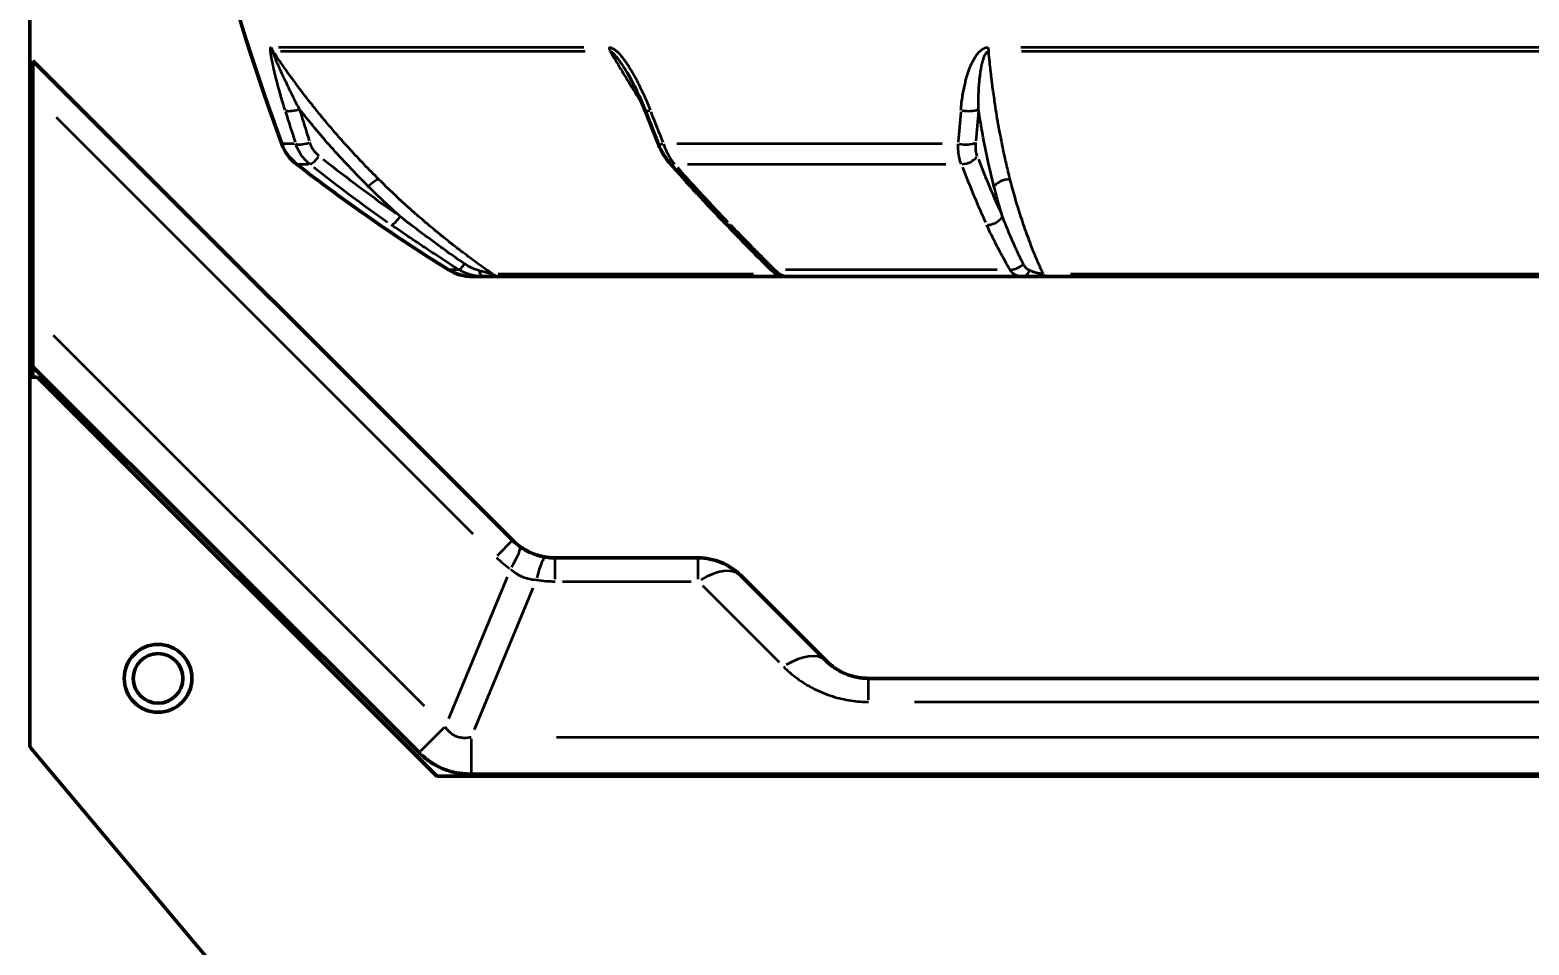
# Model space of a CAD drawing. Header units: millimetres. Extents: x 40 to 2195, y 40 to 1687.
# Drawn here: x 1031.6 to 1131.1, y 803.5 to 864.3 of the extents above; entities that cross this region are included whole.
import ezdxf

# ---------------------------------------------------------------- set-up
doc = ezdxf.new("R2010")
doc.units = ezdxf.units.MM
doc.header["$LTSCALE"] = 8
for name, color, linetype, lineweight in [('Dimension (ISO)', 7, 'Continuous', 25), ('Visible (ISO)', 7, 'Continuous', 50), ('Visible Narrow (ISO)', 7, 'Continuous', 35)]:
    doc.layers.add(name, color=color, linetype=linetype, lineweight=lineweight)
doc.styles.add('Note Text (ANSI)', font='tahoma.ttf')
doc.dimstyles.new('Default (ISO)', dxfattribs={"dimscale": 8, "dimtxt": 1, "dimasz": 2.5, "dimexe": 3.175, "dimexo": 0, "dimgap": 0.762, "dimtad": 1, "dimrnd": 1e-08, "dimzin": 0, "dimdsep": 46, "dimtxsty": 'Note Text (ANSI)', "dimcen": 0.09, "dimdle": 10, "dimclrd": 1, "dimclre": 1, "dimclrt": 1, "dimazin": 0, "dimtfac": 3.5052, "dimtmove": 0, "dimatfit": 3, "dimfxl": 1, "dimtolj": 1, "dimtzin": 0, "dimlwd": -1, "dimlwe": -1, "dimarcsym": 0})

# ---------------------------------------------------------------- blocks, each defined once
blk = doc.blocks.new('*D6')
at = {"layer": 'Defpoints', "color": 0, "transparency": 16777216}
for p in [(1046.169, 1047.24), (935.172, 679.756), (1030.354, 679.756)]:
    blk.add_point(p, dxfattribs=at)
at = {"layer": 'Dimension (ISO)', "color": 1, "transparency": 16777216}
for p, q in [((1046.169, 1047.24), (909.772, 1047.24)), ((935.172, 1027.24), (935.172, 699.756)), ((1030.354, 679.756), (909.772, 679.756))]:
    blk.add_line(p, q, dxfattribs=at)
for points in [[(931.838, 1027.24), (938.505, 1027.24), (935.172, 1047.24)], [(931.838, 699.756), (938.505, 699.756), (935.172, 679.756)]]:
    blk.add_solid(points, dxfattribs=at)
at = {"layer": 'Dimension (ISO)', "color": 1, "transparency": 16777216, "insert": (918.609, 807.904), "char_height": 8, "attachment_point": 1, "rotation": 90, "style": 'Note Text (ANSI)'}
blk.add_mtext('\\A1;367.48 mm [14.468 in]', dxfattribs=at)
blk = doc.blocks.new('*D7')
at = {"layer": 'Defpoints', "color": 0, "transparency": 16777216}
for p in [(1039.078, 1008.94), (973.285, 679.756), (1030.354, 679.756)]:
    blk.add_point(p, dxfattribs=at)
at = {"layer": 'Dimension (ISO)', "color": 1, "transparency": 16777216}
for p, q in [((1039.078, 1008.94), (947.885, 1008.94)), ((973.285, 988.94), (973.285, 699.756)), ((1030.354, 679.756), (947.885, 679.756))]:
    blk.add_line(p, q, dxfattribs=at)
for points in [[(969.952, 988.94), (976.619, 988.94), (973.285, 1008.94)], [(969.952, 699.756), (976.619, 699.756), (973.285, 679.756)]]:
    blk.add_solid(points, dxfattribs=at)
at = {"layer": 'Dimension (ISO)', "color": 1, "transparency": 16777216, "insert": (956.723, 788.754), "char_height": 8, "attachment_point": 1, "rotation": 90, "style": 'Note Text (ANSI)'}
blk.add_mtext('\\A1;329.18 mm [12.960 in]', dxfattribs=at)

msp = doc.modelspace()

# ---------------------------------------------------------------- linework, layer by layer
at = {"layer": 'Visible (ISO)'}
for p, q in [((1031.6, 961.526), (1031.6, 816.708)), ((1031.8, 862.256), (1031.8, 860.049)), ((1031.8, 862.256), (1063.628, 830.428)), ((1031.8, 845.397), (1031.8, 860.049)), ((1060.951, 847.94), (1061.674, 847.94)), ((1062.844, 847.94), (1062.831, 847.94)), ((1062.844, 847.94), (1081.412, 847.94)), ((1081.817, 847.94), (1081.645, 847.94)), ((1081.826, 847.94), (1097.448, 847.94)), ((1081.827, 847.94), (1081.826, 847.94)), ((1097.448, 847.941), (1097.446, 847.941)), ((1098.071, 847.94), (1098.008, 847.94)), ((1098.763, 847.94), (1098.296, 847.94)), ((1099.031, 847.94), (1098.981, 847.94)), ((1099.031, 847.94), (1136.169, 847.94)), ((1031.8, 845.397), (1031.8, 841.948)), ((1031.8, 841.256), (1031.8, 841.948)), ((1057.423, 816.325), (1031.8, 841.948)), ((1032.1, 841.256), (1031.6, 841.256)), ((1031.6, 841.256), (1031.6, 816.708)), ((1032.1, 841.256), (1058.6, 814.756)), ((1066.457, 829.256), (1075.943, 829.256)), ((1078.772, 828.085), (1084.428, 822.428)), ((1087.257, 821.256), (1147.943, 821.256)), ((1031.6, 816.708), (1049.6, 795.256)), ((1058.6, 814.756), (1176.6, 814.756)), ((1174.328, 814.896), (1060.872, 814.896))]:
    msp.add_line(p, q, dxfattribs=at)
for radius in [2.25, 1.65]:
    msp.add_circle((1040.1, 821.256), radius, dxfattribs=at)
for centre, radius, start, end in [((1234.225, 923.94), 197.688, 191.42961, 199.86771), ((1051.125, 857.776), 3, 199.86771, 232.24577), ((1122.761, 950.281), 120, 232.24577, 238.11018), ((1060.951, 850.94), 3, 238.11018, 270), ((1075.943, 825.256), 4, 45, 90)]:
    msp.add_arc(centre, radius, start, end, dxfattribs=at)
for centre, major_axis, ratio, start_param, end_param in [((1074.763, 856.194), (-0.75, -0.661), 0.579157, 6.28302, 6.283185), ((1081.826, 848.94), (0, -1), 0.986474, 6.283021, 6.283168), ((1097.448, 848.941), (0, -1), 0.635107, 0.000013, 0.000826), ((1065.859, 832.57), (2.651, -2.31), 0.878714, 4.634215, 4.813065)]:
    msp.add_ellipse(centre, major_axis=major_axis, ratio=ratio, start_param=start_param, end_param=end_param, dxfattribs=at)
for points in [[(1072.43, 858.947), (1072.093, 859.812), (1071.701, 860.676), (1071.221, 861.477)], [(1073.304, 856.727), (1073.01, 857.465), (1072.719, 858.205), (1072.43, 858.947)], [(1077.745, 851.491), (1076.491, 852.786), (1075.247, 854.134), (1074.013, 855.533)], [(1080.658, 848.531), (1079.695, 849.485), (1078.73, 850.472), (1077.745, 851.491)], [(1062.831, 847.94), (1062.813, 847.94), (1062.787, 847.94), (1062.754, 847.94)], [(1081.645, 847.94), (1081.583, 847.94), (1081.503, 847.941), (1081.412, 847.941)], [(1081.657, 847.94), (1081.636, 847.94), (1081.612, 847.94), (1081.587, 847.941)], [(1081.855, 847.94), (1081.846, 847.94), (1081.834, 847.941), (1081.817, 847.941)], [(1081.825, 847.94), (1081.825, 847.94), (1081.826, 847.94), (1081.826, 847.94)], [(1097.448, 847.941), (1097.447, 847.941), (1097.447, 847.941), (1097.446, 847.941)], [(1097.475, 847.941), (1097.466, 847.941), (1097.457, 847.941), (1097.448, 847.941)], [(1098.008, 847.94), (1097.817, 847.94), (1097.638, 847.94), (1097.475, 847.94)], [(1098.296, 847.94), (1098.22, 847.94), (1098.144, 847.94), (1098.071, 847.94)], [(1098.981, 847.94), (1098.91, 847.94), (1098.837, 847.94), (1098.763, 847.94)], [(1065.831, 829.306), (1065.936, 829.289), (1066.147, 829.264), (1066.354, 829.256), (1066.457, 829.256)]]:
    msp.add_open_spline(points, degree=3, dxfattribs=at)
for points, knots in [([(1074.013, 855.533), (1073.805, 855.769), (1073.621, 856.052), (1073.409, 856.477), (1073.354, 856.6), (1073.304, 856.726)], [0, 0, 0, 0, 0.1048079, 0.1048079, 0.145627, 0.145627, 0.145627, 0.145627]), ([(1062.754, 847.94), (1062.734, 847.94), (1062.686, 847.94), (1062.595, 847.94), (1062.485, 847.94), (1062.361, 847.94), (1062.221, 847.94), (1062.063, 847.94), (1061.882, 847.94), (1061.746, 847.94), (1061.674, 847.941)], [0.2067725, 0.2067725, 0.2067725, 0.2067725, 0.3, 0.4, 0.5, 0.6, 0.7, 0.8, 0.9, 1, 1, 1, 1]), ([(1062.844, 847.94), (1062.843, 847.94), (1062.843, 847.94), (1062.843, 847.94), (1062.843, 847.94), (1062.813, 847.94), (1062.751, 847.94), (1062.621, 847.94), (1062.569, 847.94), (1062.494, 847.94), (1062.475, 847.94), (1062.449, 847.94), (1062.442, 847.94), (1062.301, 847.94), (1062.145, 847.94), (1061.886, 847.94), (1061.786, 847.94), (1061.683, 847.94), (1061.681, 847.94), (1061.677, 847.94), (1061.676, 847.94), (1061.675, 847.94), (1061.675, 847.94), (1061.674, 847.94), (1061.674, 847.94), (1061.674, 847.94), (1061.674, 847.94), (1061.674, 847.94)], [0.0000847, 0.0000847, 0.0000847, 0.0000847, 0.0001703, 0.0001703, 0.0007509, 0.0007509, 0.0469035, 0.0469035, 0.0715192, 0.0715192, 0.079698, 0.079698, 0.0824235, 0.0824235, 0.1374962, 0.1374962, 0.170063, 0.170063, 0.1707581, 0.1707581, 0.1710988, 0.1710988, 0.171184, 0.171184, 0.1712265, 0.1712265, 0.1712372, 0.1712372, 0.1712372, 0.1712372]), ([(1081.815, 847.941), (1081.722, 847.942), (1081.631, 847.955), (1081.464, 847.997), (1081.387, 848.026), (1081.197, 848.112), (1081.085, 848.179), (1080.87, 848.336), (1080.764, 848.427), (1080.662, 848.528)], [0.0010477, 0.0010477, 0.0010477, 0.0010477, 0.0315027, 0.0315027, 0.0637704, 0.0637704, 0.1152029, 0.1152029, 0.1659165, 0.1659165, 0.1659165, 0.1659165]), ([(1064.107, 830.019), (1064.175, 829.97), (1064.244, 829.923), (1064.385, 829.834), (1064.457, 829.791), (1064.568, 829.73), (1064.607, 829.71), (1064.707, 829.659), (1064.77, 829.629), (1064.896, 829.573), (1064.96, 829.546), (1065.088, 829.497), (1065.153, 829.474), (1065.297, 829.427), (1065.377, 829.404), (1065.54, 829.362), (1065.622, 829.344), (1065.746, 829.32), (1065.788, 829.313), (1065.829, 829.306)], [0.0006184, 0.0006184, 0.0006184, 0.0006184, 0.1318293, 0.1318293, 0.2641247, 0.2641247, 0.3333333, 0.3333333, 0.4449668, 0.4449668, 0.5567618, 0.5567618, 0.6666667, 0.6666667, 0.8002153, 0.8002153, 0.9333504, 0.9333504, 0.9990589, 0.9990589, 0.9990589, 0.9990589]), ([(1084.428, 822.428), (1084.47, 822.386), (1084.513, 822.345), (1084.602, 822.264), (1084.647, 822.224), (1084.74, 822.147), (1084.788, 822.109), (1084.851, 822.06), (1084.866, 822.05), (1084.927, 822.005), (1084.976, 821.97), (1085.075, 821.903), (1085.126, 821.87), (1085.23, 821.807), (1085.283, 821.777), (1085.371, 821.729), (1085.405, 821.711), (1085.496, 821.664), (1085.554, 821.636), (1085.671, 821.583), (1085.731, 821.558), (1085.85, 821.511), (1085.91, 821.489), (1085.998, 821.459), (1086.027, 821.45), (1086.127, 821.419), (1086.199, 821.398), (1086.342, 821.362), (1086.414, 821.346), (1086.546, 821.32), (1086.605, 821.309), (1086.753, 821.287), (1086.84, 821.277), (1087.014, 821.263), (1087.101, 821.259), (1087.21, 821.257), (1087.233, 821.256), (1087.257, 821.256)], [0, 0, 0, 0, 0.0619831, 0.0619831, 0.1231773, 0.1231773, 0.1829868, 0.1829868, 0.2, 0.2, 0.2557969, 0.2557969, 0.3110199, 0.3110199, 0.3657476, 0.3657476, 0.4, 0.4, 0.457235, 0.457235, 0.5145999, 0.5145999, 0.5724482, 0.5724482, 0.6, 0.6, 0.6695746, 0.6695746, 0.7407429, 0.7407429, 0.8, 0.8, 0.8874851, 0.8874851, 0.9756701, 0.9756701, 1, 1, 1, 1]), ([(1060.872, 814.896), (1060.734, 814.896), (1060.597, 814.901), (1060.44, 814.914), (1060.419, 814.915), (1060.265, 814.93), (1060.132, 814.947), (1059.962, 814.977), (1059.925, 814.984), (1059.762, 815.016), (1059.637, 815.046), (1059.495, 815.086), (1059.477, 815.091), (1059.428, 815.106), (1059.397, 815.115), (1059.244, 815.164), (1059.123, 815.208), (1059.004, 815.258), (1059.003, 815.258), (1058.884, 815.307), (1058.768, 815.361), (1058.582, 815.457), (1058.51, 815.496), (1058.356, 815.586), (1058.273, 815.638), (1058.179, 815.7), (1058.166, 815.709), (1057.948, 815.858), (1057.753, 816.014), (1057.52, 816.23), (1057.471, 816.277), (1057.423, 816.325)], [0.0000064, 0.0000064, 0.0000064, 0.0000064, 0.0412849, 0.0412849, 0.0473171, 0.0473171, 0.0876747, 0.0876747, 0.0989412, 0.0989412, 0.1372228, 0.1372228, 0.1429175, 0.1429175, 0.1525118, 0.1525118, 0.1906532, 0.1906532, 0.1909832, 0.1909832, 0.2290525, 0.2290525, 0.2531844, 0.2531844, 0.2822378, 0.2822378, 0.2867614, 0.2867614, 0.3605669, 0.3605669, 0.3806622, 0.3806622, 0.3806622, 0.3806622])]:
    msp.add_open_spline(points, degree=3, knots=knots, dxfattribs=at)
at = {"layer": 'Visible Narrow (ISO)'}
for p, q in [((1068.346, 863.159), (1048.102, 863.159)), ((1068.441, 862.886), (1048.236, 862.886)), ((1094.812, 863.042), (1094.812, 863.042)), ((1137.844, 863.159), (1097.356, 863.159)), ((1137.805, 862.886), (1097.395, 862.886)), ((1033.336, 858.512), (1060.988, 830.86)), ((1049.139, 856.756), (1048.306, 856.756)), ((1092.135, 856.756), (1074.519, 856.756)), ((1049.29, 855.404), (1050.09, 855.404)), ((1075.236, 855.404), (1092.372, 855.404)), ((1060, 848.393), (1059.368, 848.393)), ((1062.671, 848.114), (1079.614, 848.114)), ((1095.796, 848.393), (1081.739, 848.393)), ((1100.657, 848.114), (1134.543, 848.114)), ((1057.78, 819.417), (1033.167, 844.029)), ((1062.625, 829.425), (1063.625, 830.425)), ((1066.457, 827.838), (1066.457, 829.252)), ((1075.943, 827.838), (1075.943, 829.252)), ((1063.263, 827.985), (1059.364, 818.572)), ((1066.931, 827.695), (1075.469, 827.695)), ((1061.089, 817.858), (1064.988, 827.271)), ((1076.226, 827.412), (1081.317, 822.321)), ((1087.257, 819.838), (1087.257, 821.252)), ((1090.291, 819.695), (1144.909, 819.695)), ((1059.073, 817.975), (1057.516, 816.417)), ((1060.691, 817.304), (1060.691, 817.304)), ((1060.872, 817.23), (1060.872, 815.027)), ((1168.655, 817.335), (1066.545, 817.335))]:
    msp.add_line(p, q, dxfattribs=at)
for centre, major_axis, ratio, start_param, end_param in [((1048.535, 863.466), (0, -1), 0.979145, 5.040243, 5.3163), ((1070.657, 863.466), (0, -1), 0.665514, 5.040271, 5.316326), ((1095.478, 863.466), (0, -1), 0.31363, 5.040243, 5.3163), ((1049.463, 859.31), (-0.956, -0.293), 0.252877, 0.233802, 1.443934), ((1221.561, 909.061), (-179.965, -12.767), 0.96543, 0.218894, 0.23092), ((1221.603, 908.881), (-179.11, -11.666), 0.965779, 0.224853, 0.236876), ((1073.362, 859.31), (-0.932, -0.363), 0.118683, 0.04099, 0.778814), ((1150.453, 909.061), (54.12, -172.109), 0.498686, 4.849086, 4.861113), ((1188.707, 909.061), (53.042, 172.444), 0.466741, 2.005631, 2.017657), ((1093.702, 859.31), (0.997, -0.083), 0.37156, 4.477136, 5.687268), ((1189.571, 908.881), (52.577, 171.616), 0.46829, 2.005482, 2.017505), ((1050.157, 857.096), (-0.952, -0.306), 0.252084, 0.226457, 1.440251), ((1074.233, 857.096), (-0.929, -0.369), 0.130162, 0.041203, 0.781842), ((1093.524, 857.096), (0.997, -0.076), 0.382235, 4.470522, 5.684316), ((1050.781, 856.195), (-0.621, -0.784), 0.177329, 0.164028, 1.313338), ((1123.283, 941.095), (-113.649, -7.402), 0.965779, 0.820962, 0.874762), ((1093.618, 856.195), (0.935, 0.355), 0.756489, 4.271845, 5.421155), ((1149.374, 941.095), (33.361, 108.895), 0.46829, 2.601591, 2.655391), ((1123.269, 941.272), (-114.601, -7.444), 0.965754, 0.821122, 0.874925), ((1074.763, 856.194), (-0.75, -0.661), 0.579157, 0.031035, 0.589651), ((1092.088, 941.272), (34.276, -109.609), 0.497442, 5.446351, 5.500153), ((1148.781, 941.272), (33.653, 109.801), 0.468312, 2.601635, 2.655437), ((1054.069, 853.668), (0.704, 0.71), 0.197203, 0.197445, 1.334413), ((1096.419, 853.668), (-0.969, -0.249), 0.701268, 4.365759, 5.502823), ((1056.157, 852.186), (-0.574, -0.819), 0.165706, 0.153657, 1.303197), ((1095.294, 852.186), (0.908, 0.418), 0.782411, 4.218757, 5.368297), ((1078.463, 852.186), (-0.719, -0.695), 0.616706, 0.029658, 0.563507), ((1060.59, 849.242), (-0.533, -0.846), 0.132377, 0.132651, 1.034149), ((1096.828, 849.242), (0.866, 0.5), 0.792509, 4.132723, 5.034221), ((1061.674, 848.941), (0, -1), 0.351385, 5.411753, 6.237386), ((1062.844, 848.94), (0, -1), 0.983178, 5.715363, 6.253295), ((1081.362, 849.242), (-0.703, -0.711), 0.660124, 0.028936, 0.550169), ((1081.412, 848.94), (0, -1), 0.649769, 5.715364, 6.253208), ((1081.826, 848.94), (0, -1), 0.986474, 6.27852, 6.282771), ((1097.448, 848.941), (0, -1), 0.635107, 0.046654, 0.871555), ((1099.031, 848.94), (0, -1), 0.333408, 5.715363, 6.253295), ((1061.756, 826.784), (2.351, 3.236), 0.119549, 5.404832, 6.23698), ((1066.377, 832.728), (-4.998, 4.004), 0.798503, 1.443198, 1.620087), ((1065.204, 825.355), (0.626, 3.951), 0.119548, 0.046235, 0.878333), ((1075.943, 825.256), (2.828, 2.828), 0.477818, 0.056253, 1.068798), ((1081.6, 819.6), (2.828, 2.828), 0.477818, 0.056251, 1.068797), ((1058.97, 817.621), (1.425, 1.403), 0.006248, 1.370133, 1.370142)]:
    msp.add_ellipse(centre, major_axis=major_axis, ratio=ratio, start_param=start_param, end_param=end_param, dxfattribs=at)
for points, knots in [([(1048.532, 858.981), (1048.479, 859.156), (1048.378, 859.492), (1048.244, 859.953), (1048.126, 860.375), (1048.026, 860.747), (1047.94, 861.075), (1047.867, 861.367), (1047.805, 861.627), (1047.751, 861.861), (1047.705, 862.07), (1047.667, 862.257), (1047.634, 862.426), (1047.608, 862.578), (1047.587, 862.714), (1047.572, 862.834), (1047.563, 862.934), (1047.559, 863.017), (1047.562, 863.092), (1047.575, 863.145), (1047.592, 863.159), (1047.604, 863.159)], [0, 0, 0, 0, 0.0526316, 0.1052632, 0.1578947, 0.2105263, 0.2631579, 0.3157895, 0.3684211, 0.4210526, 0.4736842, 0.5263158, 0.5789474, 0.6315789, 0.6842105, 0.7368421, 0.7894737, 0.8421053, 0.8947368, 0.9473684, 1, 1, 1, 1]), ([(1049.48, 859.051), (1049.465, 859.08), (1049.451, 859.108), (1049.372, 859.26), (1049.311, 859.381), (1049.235, 859.531), (1049.218, 859.565), (1049.147, 859.705), (1049.095, 859.809), (1049.026, 859.947), (1049.007, 859.985), (1048.944, 860.114), (1048.901, 860.202), (1048.839, 860.327), (1048.82, 860.368), (1048.764, 860.482), (1048.73, 860.554), (1048.676, 860.665), (1048.657, 860.707), (1048.609, 860.807), (1048.581, 860.865), (1048.535, 860.964), (1048.515, 861.006), (1048.473, 861.095), (1048.451, 861.143), (1048.41, 861.231), (1048.391, 861.273), (1048.354, 861.352), (1048.337, 861.391), (1048.301, 861.47), (1048.282, 861.512), (1048.25, 861.583), (1048.236, 861.614), (1048.204, 861.686), (1048.186, 861.726), (1048.157, 861.79), (1048.147, 861.814), (1048.118, 861.879), (1048.101, 861.918), (1048.076, 861.976), (1048.068, 861.994), (1048.043, 862.052), (1048.026, 862.091), (1048.004, 862.143), (1047.998, 862.157), (1047.976, 862.209), (1047.96, 862.247), (1047.941, 862.293), (1047.937, 862.304), (1047.918, 862.349), (1047.904, 862.383), (1047.89, 862.418), (1047.889, 862.42), (1047.886, 862.429), (1047.883, 862.436), (1047.87, 862.469), (1047.859, 862.495), (1047.847, 862.528), (1047.843, 862.536), (1047.839, 862.548), (1047.837, 862.552), (1047.825, 862.583), (1047.816, 862.608), (1047.805, 862.637), (1047.803, 862.642), (1047.801, 862.649), (1047.8, 862.65), (1047.794, 862.667), (1047.789, 862.681), (1047.78, 862.707), (1047.776, 862.719), (1047.771, 862.732), (1047.771, 862.733), (1047.77, 862.735), (1047.766, 862.748), (1047.762, 862.761), (1047.754, 862.786), (1047.751, 862.797), (1047.747, 862.808), (1047.747, 862.809), (1047.743, 862.825), (1047.74, 862.838), (1047.737, 862.853), (1047.736, 862.857), (1047.735, 862.862), (1047.735, 862.863), (1047.734, 862.869), (1047.734, 862.873), (1047.735, 862.88), (1047.735, 862.882), (1047.737, 862.885), (1047.737, 862.885), (1047.738, 862.886)], [0, 0, 0, 0, 0.0096994, 0.0096994, 0.0526316, 0.0526316, 0.0651218, 0.0651218, 0.1052632, 0.1052632, 0.1205935, 0.1205935, 0.1578947, 0.1578947, 0.1761479, 0.1761479, 0.2105263, 0.2105263, 0.2315844, 0.2315844, 0.2631579, 0.2631579, 0.2870561, 0.2870561, 0.3157895, 0.3157895, 0.3425191, 0.3425191, 0.3684211, 0.3684211, 0.3980156, 0.3980156, 0.4210526, 0.4210526, 0.4534874, 0.4534874, 0.4736842, 0.4736842, 0.5089629, 0.5089629, 0.5263158, 0.5263158, 0.5644306, 0.5644306, 0.5789474, 0.5789474, 0.6199236, 0.6199236, 0.6315789, 0.6315789, 0.6729444, 0.6729444, 0.6754148, 0.6754148, 0.6842105, 0.6842105, 0.7195149, 0.7195149, 0.7309021, 0.7309021, 0.7368421, 0.7368421, 0.7779076, 0.7779076, 0.7863345, 0.7863345, 0.7894737, 0.7894737, 0.8156607, 0.8156607, 0.8392075, 0.8392075, 0.8418477, 0.8421053, 0.8421053, 0.8693946, 0.8693946, 0.8947368, 0.8947368, 0.8973166, 0.8973166, 0.9331996, 0.9331996, 0.9473684, 0.9473684, 0.9528445, 0.9528445, 0.9722701, 0.9722701, 0.9902925, 0.9902925, 0.9999681, 0.9999681, 0.9999681, 0.9999681]), ([(1054.749, 854.39), (1054.416, 854.72), (1054.093, 855.05), (1053.457, 855.713), (1053.145, 856.047), (1052.554, 856.694), (1052.274, 857.008), (1051.785, 857.569), (1051.572, 857.817), (1051.154, 858.315), (1050.949, 858.563), (1050.544, 859.062), (1050.344, 859.312), (1049.999, 859.753), (1049.852, 859.943), (1049.453, 860.467), (1049.205, 860.799), (1048.719, 861.467), (1048.481, 861.803), (1048.075, 862.387), (1047.904, 862.637), (1047.738, 862.886)], [0.0000024, 0.0000024, 0.0000024, 0.0000024, 0.1113727, 0.1113727, 0.2251016, 0.2251016, 0.3333333, 0.3333333, 0.4205017, 0.4205017, 0.5086541, 0.5086541, 0.5982029, 0.5982029, 0.6666667, 0.6666667, 0.7864263, 0.7864263, 0.9082469, 0.9082469, 0.9999994, 0.9999994, 0.9999994, 0.9999994]), ([(1070.024, 863.159), (1070.041, 863.159), (1070.06, 863.158), (1070.098, 863.152), (1070.119, 863.148), (1070.161, 863.136), (1070.183, 863.128), (1070.228, 863.109), (1070.251, 863.098), (1070.298, 863.073), (1070.323, 863.059), (1070.372, 863.027), (1070.397, 863.009), (1070.448, 862.97), (1070.475, 862.949), (1070.528, 862.903), (1070.556, 862.878), (1070.611, 862.825), (1070.64, 862.796), (1070.698, 862.736), (1070.728, 862.703), (1070.789, 862.635), (1070.82, 862.598), (1070.883, 862.521), (1070.915, 862.481), (1070.981, 862.395), (1071.015, 862.35), (1071.084, 862.256), (1071.119, 862.206), (1071.191, 862.102), (1071.228, 862.047), (1071.303, 861.932), (1071.341, 861.872), (1071.42, 861.745), (1071.461, 861.679), (1071.543, 861.539), (1071.586, 861.466), (1071.673, 861.313), (1071.717, 861.233), (1071.809, 861.063), (1071.857, 860.973), (1071.955, 860.782), (1072.006, 860.681), (1072.112, 860.465), (1072.168, 860.349), (1072.281, 860.107), (1072.338, 859.98), (1072.455, 859.716), (1072.514, 859.578), (1072.635, 859.29), (1072.696, 859.139), (1072.757, 858.981)], [0.0000006, 0.0000006, 0.0000006, 0.0000006, 0.04, 0.04, 0.08, 0.08, 0.12, 0.12, 0.16, 0.16, 0.2, 0.2, 0.24, 0.24, 0.28, 0.28, 0.32, 0.32, 0.36, 0.36, 0.4, 0.4, 0.44, 0.44, 0.48, 0.48, 0.52, 0.52, 0.56, 0.56, 0.6, 0.6, 0.64, 0.64, 0.68, 0.68, 0.72, 0.72, 0.76, 0.76, 0.8, 0.8, 0.84, 0.84, 0.88, 0.88, 0.92, 0.92, 0.96, 0.96, 1, 1, 1, 1]), ([(1070.115, 862.886), (1070.338, 862.501), (1070.567, 862.111), (1070.802, 861.717), (1071.033, 861.33), (1071.271, 860.939), (1071.514, 860.544), (1071.596, 860.413), (1071.677, 860.281), (1071.76, 860.149), (1071.928, 859.881), (1072.098, 859.611), (1072.272, 859.34)], [0.0000007, 0.0000007, 0.0000007, 0.0000007, 0.1442254, 0.1442254, 0.1442254, 0.286103, 0.286103, 0.286103, 0.3333333, 0.3333333, 0.3333333, 0.4292849, 0.4292849, 0.4292849, 0.4292849]), ([(1070.115, 862.886), (1070.119, 862.886), (1070.122, 862.885), (1070.125, 862.884), (1070.131, 862.883), (1070.138, 862.881), (1070.145, 862.879), (1070.149, 862.878), (1070.154, 862.876), (1070.158, 862.874), (1070.165, 862.871), (1070.173, 862.868), (1070.181, 862.863), (1070.186, 862.861), (1070.191, 862.858), (1070.197, 862.854), (1070.205, 862.85), (1070.213, 862.844), (1070.221, 862.839), (1070.227, 862.834), (1070.234, 862.829), (1070.241, 862.824), (1070.249, 862.818), (1070.257, 862.812), (1070.265, 862.805), (1070.273, 862.798), (1070.28, 862.792), (1070.288, 862.785), (1070.297, 862.777), (1070.305, 862.77), (1070.313, 862.762), (1070.322, 862.753), (1070.331, 862.744), (1070.341, 862.735), (1070.349, 862.727), (1070.357, 862.718), (1070.366, 862.709), (1070.376, 862.698), (1070.387, 862.687), (1070.397, 862.675), (1070.406, 862.666), (1070.414, 862.657), (1070.422, 862.647), (1070.434, 862.634), (1070.446, 862.62), (1070.459, 862.605), (1070.467, 862.595), (1070.475, 862.586), (1070.483, 862.576), (1070.496, 862.559), (1070.51, 862.542), (1070.525, 862.524), (1070.532, 862.514), (1070.54, 862.504), (1070.548, 862.494), (1070.563, 862.474), (1070.579, 862.453), (1070.595, 862.432), (1070.603, 862.422), (1070.61, 862.412), (1070.618, 862.402), (1070.635, 862.378), (1070.653, 862.354), (1070.671, 862.328), (1070.678, 862.318), (1070.685, 862.309), (1070.692, 862.299), (1070.712, 862.271), (1070.732, 862.242), (1070.753, 862.212), (1070.759, 862.203), (1070.766, 862.194), (1070.772, 862.184), (1070.794, 862.152), (1070.817, 862.118), (1070.84, 862.084), (1070.845, 862.075), (1070.851, 862.066), (1070.857, 862.058), (1070.882, 862.021), (1070.907, 861.982), (1070.933, 861.942), (1070.938, 861.934), (1070.943, 861.927), (1070.948, 861.919), (1070.975, 861.876), (1071.003, 861.832), (1071.032, 861.786), (1071.036, 861.779), (1071.04, 861.773), (1071.044, 861.766), (1071.074, 861.718), (1071.106, 861.667), (1071.138, 861.613), (1071.141, 861.609), (1071.144, 861.604), (1071.147, 861.599), (1071.171, 861.559), (1071.196, 861.519), (1071.221, 861.477)], [0.0000019, 0.0000019, 0.0000019, 0.0000019, 0.0135104, 0.0135104, 0.0135104, 0.04, 0.04, 0.04, 0.0550762, 0.0550762, 0.0550762, 0.08, 0.08, 0.08, 0.096632, 0.096632, 0.096632, 0.12, 0.12, 0.12, 0.1381947, 0.1381947, 0.1381947, 0.16, 0.16, 0.16, 0.1797045, 0.1797045, 0.1797045, 0.2, 0.2, 0.2, 0.2212504, 0.2212504, 0.2212504, 0.24, 0.24, 0.24, 0.2628016, 0.2628016, 0.2628016, 0.28, 0.28, 0.28, 0.3043346, 0.3043346, 0.3043346, 0.32, 0.32, 0.32, 0.3458793, 0.3458793, 0.3458793, 0.36, 0.36, 0.36, 0.3874214, 0.3874214, 0.3874214, 0.4, 0.4, 0.4, 0.4289625, 0.4289625, 0.4289625, 0.44, 0.44, 0.44, 0.4705064, 0.4705064, 0.4705064, 0.48, 0.48, 0.48, 0.5120503, 0.5120503, 0.5120503, 0.52, 0.52, 0.52, 0.5535882, 0.5535882, 0.5535882, 0.56, 0.56, 0.56, 0.5951313, 0.5951313, 0.5951313, 0.6, 0.6, 0.6, 0.6366755, 0.6366755, 0.6366755, 0.64, 0.64, 0.64, 0.6670575, 0.6670575, 0.6670575, 0.6670575]), ([(1093.375, 858.981), (1093.39, 859.156), (1093.426, 859.492), (1093.492, 859.953), (1093.569, 860.375), (1093.652, 860.747), (1093.737, 861.075), (1093.824, 861.367), (1093.912, 861.627), (1094.001, 861.861), (1094.092, 862.07), (1094.183, 862.257), (1094.275, 862.426), (1094.37, 862.578), (1094.467, 862.714), (1094.567, 862.834), (1094.668, 862.934), (1094.77, 863.017), (1094.891, 863.092), (1095.026, 863.145), (1095.126, 863.159), (1095.179, 863.159)], [0, 0, 0, 0, 0.0526316, 0.1052632, 0.1578947, 0.2105263, 0.2631579, 0.3157895, 0.3684211, 0.4210526, 0.4736842, 0.5263158, 0.5789474, 0.6315789, 0.6842105, 0.7368421, 0.7894737, 0.8421053, 0.8947368, 0.9473684, 1, 1, 1, 1]), ([(1094.546, 859.051), (1094.546, 859.08), (1094.545, 859.108), (1094.543, 859.26), (1094.543, 859.381), (1094.544, 859.531), (1094.544, 859.565), (1094.545, 859.705), (1094.548, 859.809), (1094.551, 859.947), (1094.553, 859.985), (1094.557, 860.114), (1094.561, 860.202), (1094.567, 860.327), (1094.57, 860.368), (1094.576, 860.482), (1094.581, 860.554), (1094.589, 860.665), (1094.592, 860.707), (1094.6, 860.807), (1094.606, 860.865), (1094.615, 860.964), (1094.619, 861.006), (1094.628, 861.095), (1094.634, 861.143), (1094.644, 861.231), (1094.649, 861.273), (1094.659, 861.352), (1094.665, 861.391), (1094.676, 861.47), (1094.682, 861.512), (1094.693, 861.583), (1094.698, 861.614), (1094.709, 861.686), (1094.717, 861.726), (1094.728, 861.79), (1094.733, 861.814), (1094.745, 861.879), (1094.753, 861.918), (1094.765, 861.976), (1094.769, 861.994), (1094.782, 862.052), (1094.791, 862.091), (1094.804, 862.143), (1094.808, 862.157), (1094.821, 862.209), (1094.832, 862.247), (1094.845, 862.293), (1094.848, 862.304), (1094.862, 862.349), (1094.873, 862.383), (1094.884, 862.418), (1094.885, 862.42), (1094.888, 862.429), (1094.891, 862.436), (1094.903, 862.469), (1094.912, 862.495), (1094.925, 862.528), (1094.928, 862.536), (1094.933, 862.548), (1094.935, 862.552), (1094.948, 862.583), (1094.96, 862.608), (1094.974, 862.637), (1094.977, 862.642), (1094.98, 862.649), (1094.981, 862.65), (1094.989, 862.667), (1094.997, 862.681), (1095.012, 862.707), (1095.019, 862.719), (1095.028, 862.732), (1095.029, 862.733), (1095.029, 862.735), (1095.038, 862.748), (1095.048, 862.761), (1095.066, 862.786), (1095.076, 862.797), (1095.086, 862.808), (1095.087, 862.809), (1095.102, 862.825), (1095.117, 862.838), (1095.137, 862.853), (1095.143, 862.857), (1095.152, 862.862), (1095.154, 862.863), (1095.165, 862.869), (1095.174, 862.873), (1095.191, 862.88), (1095.2, 862.882), (1095.213, 862.885), (1095.218, 862.885), (1095.222, 862.886)], [0, 0, 0, 0, 0.009699, 0.009699, 0.0526316, 0.0526316, 0.0651213, 0.0651213, 0.1052632, 0.1052632, 0.1205929, 0.1205929, 0.1578947, 0.1578947, 0.1761472, 0.1761472, 0.2105263, 0.2105263, 0.2315836, 0.2315836, 0.2631579, 0.2631579, 0.2870552, 0.2870552, 0.3157895, 0.3157895, 0.3425182, 0.3425182, 0.3684211, 0.3684211, 0.3980145, 0.3980145, 0.4210526, 0.4210526, 0.4534862, 0.4534862, 0.4736842, 0.4736842, 0.5089616, 0.5089616, 0.5263158, 0.5263158, 0.5644292, 0.5644292, 0.5789474, 0.5789474, 0.6199221, 0.6199221, 0.6315789, 0.6315789, 0.6729442, 0.6729442, 0.6754132, 0.6754132, 0.6842105, 0.6842105, 0.7195155, 0.7195155, 0.7309004, 0.7309004, 0.7368421, 0.7368421, 0.7779065, 0.7779065, 0.7863327, 0.7863327, 0.7894737, 0.7894737, 0.8156597, 0.8156597, 0.8392066, 0.8392066, 0.8418458, 0.8421053, 0.8421053, 0.8693945, 0.8693945, 0.8947368, 0.8947368, 0.8973146, 0.8973146, 0.9331976, 0.9331976, 0.9473684, 0.9473684, 0.9528424, 0.9528424, 0.9722681, 0.9722681, 0.9902904, 0.9902904, 0.9999993, 0.9999993, 0.9999993, 0.9999993]), ([(1096.645, 854.39), (1096.561, 854.72), (1096.481, 855.05), (1096.326, 855.713), (1096.253, 856.047), (1096.117, 856.694), (1096.055, 857.008), (1095.948, 857.569), (1095.902, 857.817), (1095.815, 858.315), (1095.773, 858.563), (1095.693, 859.062), (1095.655, 859.312), (1095.59, 859.753), (1095.563, 859.943), (1095.491, 860.467), (1095.448, 860.799), (1095.368, 861.467), (1095.331, 861.803), (1095.27, 862.387), (1095.245, 862.637), (1095.222, 862.886)], [0.0000024, 0.0000024, 0.0000024, 0.0000024, 0.1113724, 0.1113724, 0.225101, 0.225101, 0.3333333, 0.3333333, 0.4205014, 0.4205014, 0.5086535, 0.5086535, 0.5982019, 0.5982019, 0.6666667, 0.6666667, 0.7864257, 0.7864257, 0.9082457, 0.9082457, 0.9999994, 0.9999994, 0.9999994, 0.9999994]), ([(1050.177, 855.404), (1050.031, 855.519), (1049.763, 855.777), (1049.441, 856.235), (1049.289, 856.578), (1049.229, 856.756)], [0, 0, 0, 0, 0.3333333, 0.6666667, 0.9999791, 0.9999791, 0.9999791, 0.9999791]), ([(1050.798, 855.936), (1050.765, 855.962), (1050.732, 855.989), (1050.67, 856.046), (1050.64, 856.075), (1050.604, 856.113), (1050.597, 856.12), (1050.571, 856.148), (1050.552, 856.169), (1050.505, 856.224), (1050.478, 856.259), (1050.426, 856.33), (1050.401, 856.366), (1050.357, 856.434), (1050.339, 856.465), (1050.309, 856.519), (1050.298, 856.54), (1050.267, 856.601), (1050.249, 856.64), (1050.216, 856.719), (1050.2, 856.759), (1050.182, 856.812), (1050.178, 856.825), (1050.174, 856.837)], [0.0000012, 0.0000012, 0.0000012, 0.0000012, 0.1146309, 0.1146309, 0.229209, 0.229209, 0.2560749, 0.2560749, 0.3333333, 0.3333333, 0.451175, 0.451175, 0.5694791, 0.5694791, 0.6666667, 0.6666667, 0.7331183, 0.7331183, 0.8490707, 0.8490707, 0.9651452, 0.9651452, 1, 1, 1, 1]), ([(1073.636, 856.756), (1073.697, 856.578), (1073.836, 856.235), (1074.087, 855.777), (1074.277, 855.519), (1074.376, 855.404)], [0.0000068, 0.0000068, 0.0000068, 0.0000068, 0.3333333, 0.6666667, 1, 1, 1, 1]), ([(1093.401, 855.404), (1093.354, 855.519), (1093.275, 855.777), (1093.205, 856.235), (1093.191, 856.578), (1093.193, 856.756)], [0, 0, 0, 0, 0.3333333, 0.6666667, 0.9999945, 0.9999945, 0.9999945, 0.9999945]), ([(1094.462, 855.936), (1094.452, 855.962), (1094.443, 855.989), (1094.426, 856.046), (1094.418, 856.075), (1094.409, 856.113), (1094.408, 856.12), (1094.402, 856.148), (1094.397, 856.169), (1094.387, 856.224), (1094.382, 856.259), (1094.373, 856.33), (1094.37, 856.366), (1094.365, 856.434), (1094.363, 856.465), (1094.361, 856.519), (1094.36, 856.54), (1094.359, 856.601), (1094.36, 856.64), (1094.362, 856.719), (1094.364, 856.759), (1094.367, 856.812), (1094.368, 856.825), (1094.369, 856.837)], [0.0000012, 0.0000012, 0.0000012, 0.0000012, 0.1146309, 0.1146309, 0.229209, 0.229209, 0.2560749, 0.2560749, 0.3333333, 0.3333333, 0.451175, 0.451175, 0.5694791, 0.5694791, 0.6666667, 0.6666667, 0.7331183, 0.7331183, 0.8490707, 0.8490707, 0.9651452, 0.9651452, 1, 1, 1, 1]), ([(1056.174, 851.927), (1055.816, 852.248), (1055.103, 852.902), (1054.401, 853.582), (1054.053, 853.928)], [0, 0, 0, 0, 0.5, 0.9999948, 0.9999948, 0.9999948, 0.9999948]), ([(1062.29, 848.114), (1061.964, 848.341), (1061.637, 848.573), (1060.987, 849.045), (1060.664, 849.285), (1060.146, 849.678), (1059.953, 849.827), (1059.504, 850.178), (1059.248, 850.381), (1058.738, 850.793), (1058.484, 851.002), (1057.979, 851.426), (1057.728, 851.64), (1057.39, 851.933), (1057.301, 852.011), (1056.883, 852.379), (1056.555, 852.674), (1055.908, 853.271), (1055.587, 853.573), (1055.095, 854.049), (1054.922, 854.219), (1054.749, 854.39)], [0.0000001, 0.0000001, 0.0000001, 0.0000001, 0.1297037, 0.1297037, 0.257248, 0.257248, 0.3333333, 0.3333333, 0.4333784, 0.4333784, 0.5327962, 0.5327962, 0.6316323, 0.6316323, 0.6666667, 0.6666667, 0.7980234, 0.7980234, 0.9284933, 0.9284933, 1, 1, 1, 1]), ([(1096.139, 851.927), (1096.04, 852.248), (1095.846, 852.902), (1095.663, 853.582), (1095.575, 853.928)], [0, 0, 0, 0, 0.5, 0.9999948, 0.9999948, 0.9999948, 0.9999948]), ([(1098.844, 848.114), (1098.738, 848.341), (1098.634, 848.573), (1098.428, 849.045), (1098.327, 849.285), (1098.168, 849.678), (1098.108, 849.827), (1097.972, 850.178), (1097.895, 850.381), (1097.744, 850.793), (1097.669, 851.002), (1097.523, 851.426), (1097.451, 851.64), (1097.355, 851.933), (1097.33, 852.011), (1097.213, 852.379), (1097.122, 852.674), (1096.947, 853.271), (1096.862, 853.573), (1096.734, 854.049), (1096.689, 854.219), (1096.645, 854.39)], [0.0000001, 0.0000001, 0.0000001, 0.0000001, 0.1297037, 0.1297037, 0.2572479, 0.2572479, 0.3333333, 0.3333333, 0.4333784, 0.4333784, 0.5327962, 0.5327962, 0.6316322, 0.6316322, 0.6666667, 0.6666667, 0.7980234, 0.7980234, 0.9284933, 0.9284933, 1, 1, 1, 1]), ([(1060.44, 848.784), (1060.025, 849.068), (1059.625, 849.347), (1059.24, 849.622), (1059.117, 849.71), (1058.996, 849.797), (1058.876, 849.883), (1058.38, 850.241), (1057.909, 850.591), (1057.459, 850.931), (1057.009, 851.272), (1056.581, 851.605), (1056.174, 851.927)], [0, 0, 0, 0, 0.2529425, 0.2529425, 0.2529425, 0.3333333, 0.3333333, 0.3333333, 0.6666667, 0.6666667, 0.6666667, 1, 1, 1, 1]), ([(1097.512, 848.784), (1097.371, 849.068), (1097.237, 849.347), (1097.11, 849.622), (1097.069, 849.71), (1097.03, 849.797), (1096.99, 849.883), (1096.828, 850.241), (1096.676, 850.591), (1096.535, 850.931), (1096.393, 851.272), (1096.261, 851.605), (1096.139, 851.927)], [0, 0, 0, 0, 0.2529425, 0.2529425, 0.2529425, 0.3333333, 0.3333333, 0.3333333, 0.6666667, 0.6666667, 0.6666667, 1, 1, 1, 1]), ([(1060.068, 848.393), (1059.503, 848.749), (1058.961, 849.097), (1058.443, 849.436), (1058.095, 849.664), (1057.757, 849.888), (1057.429, 850.108), (1057.269, 850.215), (1057.112, 850.321), (1056.957, 850.426), (1056.532, 850.713), (1056.125, 850.994), (1055.734, 851.267), (1055.689, 851.298), (1055.643, 851.33), (1055.598, 851.362)], [0, 0, 0, 0, 0.3333333, 0.3333333, 0.3333333, 0.5575373, 0.5575373, 0.5575373, 0.6666667, 0.6666667, 0.6666667, 0.965162, 0.965162, 0.965162, 1, 1, 1, 1]), ([(1078.107, 851.362), (1078.371, 851.088), (1078.644, 850.807), (1078.925, 850.52), (1078.956, 850.488), (1078.987, 850.456), (1079.018, 850.424), (1079.234, 850.202), (1079.455, 849.976), (1079.682, 849.746), (1079.783, 849.643), (1079.886, 849.539), (1079.99, 849.434), (1080.325, 849.095), (1080.671, 848.748), (1081.03, 848.393)], [0, 0, 0, 0, 0.3001691, 0.3001691, 0.3001691, 0.3333333, 0.3333333, 0.3333333, 0.5633149, 0.5633149, 0.5633149, 0.6666667, 0.6666667, 0.6666667, 1, 1, 1, 1]), ([(1096.638, 848.393), (1096.433, 848.749), (1096.238, 849.097), (1096.055, 849.436), (1095.932, 849.664), (1095.815, 849.888), (1095.702, 850.108), (1095.647, 850.215), (1095.593, 850.321), (1095.541, 850.426), (1095.397, 850.713), (1095.262, 850.994), (1095.135, 851.267), (1095.12, 851.298), (1095.106, 851.33), (1095.091, 851.362)], [0, 0, 0, 0, 0.3333333, 0.3333333, 0.3333333, 0.5575373, 0.5575373, 0.5575373, 0.6666667, 0.6666667, 0.6666667, 0.965162, 0.965162, 0.965162, 1, 1, 1, 1]), ([(1061.395, 848.333), (1061.301, 848.358), (1061.103, 848.423), (1060.77, 848.576), (1060.55, 848.709), (1060.44, 848.784)], [0.000075, 0.000075, 0.000075, 0.000075, 0.3333333, 0.6666667, 1, 1, 1, 1]), ([(1080.415, 848.773), (1080.489, 848.695), (1080.563, 848.617), (1080.774, 848.395), (1080.911, 848.253), (1081.047, 848.114)], [0.8738252, 0.8738252, 0.8738252, 0.8738252, 0.9178258, 0.9178258, 1, 1, 1, 1]), ([(1097.952, 848.333), (1097.892, 848.358), (1097.781, 848.423), (1097.631, 848.576), (1097.549, 848.709), (1097.512, 848.784)], [0.000075, 0.000075, 0.000075, 0.000075, 0.3333333, 0.6666667, 1, 1, 1, 1]), ([(1061.669, 847.941), (1061.627, 847.941), (1061.584, 847.941), (1061.541, 847.943), (1061.514, 847.944), (1061.486, 847.946), (1061.458, 847.948), (1061.387, 847.952), (1061.315, 847.96), (1061.243, 847.97), (1061.21, 847.974), (1061.178, 847.979), (1061.145, 847.984), (1061.089, 847.994), (1061.031, 848.005), (1060.974, 848.019), (1060.962, 848.021), (1060.951, 848.024), (1060.939, 848.027), (1060.893, 848.038), (1060.848, 848.05), (1060.803, 848.063), (1060.746, 848.08), (1060.69, 848.098), (1060.634, 848.118), (1060.621, 848.123), (1060.608, 848.127), (1060.595, 848.132), (1060.515, 848.162), (1060.436, 848.196), (1060.358, 848.233), (1060.349, 848.237), (1060.34, 848.242), (1060.332, 848.246), (1060.265, 848.279), (1060.199, 848.314), (1060.135, 848.352), (1060.112, 848.366), (1060.09, 848.379), (1060.068, 848.393)], [0.003399, 0.003399, 0.003399, 0.003399, 0.0858892, 0.0858892, 0.0858892, 0.1386975, 0.1386975, 0.1386975, 0.2736868, 0.2736868, 0.2736868, 0.3333333, 0.3333333, 0.3333333, 0.4374837, 0.4374837, 0.4374837, 0.4586067, 0.4586067, 0.4586067, 0.5407425, 0.5407425, 0.5407425, 0.6431731, 0.6431731, 0.6431731, 0.6666667, 0.6666667, 0.6666667, 0.8139512, 0.8139512, 0.8139512, 0.830185, 0.830185, 0.830185, 0.9563119, 0.9563119, 0.9563119, 1, 1, 1, 1]), ([(1062.29, 848.114), (1062.288, 848.114), (1062.284, 848.114), (1062.278, 848.114), (1062.276, 848.115), (1062.274, 848.115), (1062.272, 848.115), (1062.264, 848.116), (1062.255, 848.118), (1062.244, 848.12), (1062.242, 848.12), (1062.239, 848.121), (1062.237, 848.121), (1062.227, 848.123), (1062.215, 848.125), (1062.202, 848.128), (1062.196, 848.129), (1062.191, 848.131), (1062.185, 848.132), (1062.172, 848.135), (1062.158, 848.138), (1062.142, 848.141), (1062.134, 848.143), (1062.125, 848.145), (1062.117, 848.147), (1062.098, 848.152), (1062.078, 848.156), (1062.056, 848.162), (1062.049, 848.163), (1062.041, 848.165), (1062.033, 848.167), (1062.012, 848.172), (1061.989, 848.178), (1061.965, 848.184), (1061.956, 848.186), (1061.947, 848.189), (1061.937, 848.191), (1061.907, 848.199), (1061.874, 848.207), (1061.84, 848.216), (1061.836, 848.217), (1061.832, 848.218), (1061.828, 848.219), (1061.791, 848.228), (1061.752, 848.238), (1061.711, 848.249), (1061.706, 848.25), (1061.702, 848.251), (1061.698, 848.252), (1061.66, 848.262), (1061.621, 848.272), (1061.579, 848.283), (1061.572, 848.285), (1061.565, 848.287), (1061.558, 848.289), (1061.517, 848.3), (1061.475, 848.311), (1061.43, 848.323), (1061.418, 848.326), (1061.407, 848.329), (1061.395, 848.333)], [0, 0, 0, 0, 0.0713789, 0.0713789, 0.0713789, 0.1, 0.1, 0.1, 0.183009, 0.183009, 0.183009, 0.2001199, 0.2001199, 0.2001199, 0.2713093, 0.2713093, 0.2713093, 0.3, 0.3, 0.3, 0.3651746, 0.3651746, 0.3651746, 0.4, 0.4, 0.4, 0.473823, 0.473823, 0.473823, 0.5, 0.5, 0.5, 0.5723708, 0.5723708, 0.5723708, 0.6, 0.6, 0.6, 0.6897438, 0.6897438, 0.6897438, 0.7, 0.7, 0.7, 0.7936362, 0.7936362, 0.7936362, 0.8031816, 0.8031816, 0.8031816, 0.8860702, 0.8860702, 0.8860702, 0.9, 0.9, 0.9, 0.9796783, 0.9796783, 0.9796783, 1, 1, 1, 1]), ([(1081.03, 848.393), (1081.076, 848.348), (1081.121, 848.306), (1081.212, 848.228), (1081.258, 848.193), (1081.316, 848.151), (1081.329, 848.141), (1081.373, 848.111), (1081.403, 848.092), (1081.462, 848.057), (1081.491, 848.042), (1081.548, 848.014), (1081.575, 848.002), (1081.607, 847.989), (1081.613, 847.987), (1081.653, 847.972), (1081.684, 847.962), (1081.743, 847.948), (1081.77, 847.944), (1081.805, 847.941), (1081.815, 847.941), (1081.825, 847.94)], [0.0000002, 0.0000002, 0.0000002, 0.0000002, 0.1421231, 0.1421231, 0.2890837, 0.2890837, 0.3333333, 0.3333333, 0.4357426, 0.4357426, 0.5387163, 0.5387163, 0.6429125, 0.6429125, 0.6666667, 0.6666667, 0.8013463, 0.8013463, 0.9396742, 0.9396742, 0.9978783, 0.9978783, 0.9978783, 0.9978783]), ([(1081.168, 848.134), (1081.164, 848.131), (1081.159, 848.129), (1081.148, 848.125), (1081.143, 848.123), (1081.134, 848.121), (1081.131, 848.12), (1081.12, 848.118), (1081.111, 848.117), (1081.091, 848.115), (1081.081, 848.114), (1081.062, 848.114), (1081.055, 848.114), (1081.047, 848.114)], [0.692546, 0.692546, 0.692546, 0.692546, 0.749081, 0.749081, 0.8, 0.8, 0.8233285, 0.8233285, 0.8892491, 0.8892491, 0.9559792, 0.9559792, 1, 1, 1, 1]), ([(1097.446, 847.941), (1097.417, 847.941), (1097.388, 847.941), (1097.36, 847.943), (1097.343, 847.944), (1097.325, 847.946), (1097.308, 847.948), (1097.264, 847.952), (1097.222, 847.96), (1097.18, 847.97), (1097.162, 847.974), (1097.144, 847.979), (1097.126, 847.984), (1097.095, 847.994), (1097.065, 848.005), (1097.035, 848.019), (1097.029, 848.021), (1097.023, 848.024), (1097.017, 848.027), (1096.994, 848.038), (1096.972, 848.05), (1096.95, 848.063), (1096.922, 848.08), (1096.896, 848.098), (1096.87, 848.118), (1096.864, 848.123), (1096.858, 848.127), (1096.853, 848.132), (1096.816, 848.162), (1096.782, 848.196), (1096.75, 848.233), (1096.747, 848.237), (1096.743, 848.242), (1096.74, 848.246), (1096.712, 848.279), (1096.687, 848.314), (1096.662, 848.352), (1096.654, 848.366), (1096.646, 848.379), (1096.638, 848.393)], [0.0014199, 0.0014199, 0.0014199, 0.0014199, 0.0858893, 0.0858893, 0.0858893, 0.138698, 0.138698, 0.138698, 0.2736877, 0.2736877, 0.2736877, 0.3333333, 0.3333333, 0.3333333, 0.437484, 0.437484, 0.437484, 0.4586067, 0.4586067, 0.4586067, 0.540743, 0.540743, 0.540743, 0.643174, 0.643174, 0.643174, 0.6666667, 0.6666667, 0.6666667, 0.8139519, 0.8139519, 0.8139519, 0.830185, 0.830185, 0.830185, 0.9563132, 0.9563132, 0.9563132, 1, 1, 1, 1]), ([(1098.844, 848.114), (1098.842, 848.114), (1098.84, 848.114), (1098.823, 848.114), (1098.807, 848.114), (1098.786, 848.115), (1098.782, 848.115), (1098.774, 848.115), (1098.772, 848.116), (1098.749, 848.117), (1098.728, 848.119), (1098.705, 848.121), (1098.704, 848.121), (1098.699, 848.122), (1098.696, 848.122), (1098.673, 848.124), (1098.654, 848.127), (1098.629, 848.13), (1098.625, 848.131), (1098.616, 848.132), (1098.612, 848.133), (1098.59, 848.137), (1098.572, 848.14), (1098.547, 848.145), (1098.54, 848.146), (1098.528, 848.148), (1098.523, 848.149), (1098.495, 848.155), (1098.471, 848.161), (1098.446, 848.167), (1098.445, 848.167), (1098.438, 848.169), (1098.432, 848.17), (1098.404, 848.177), (1098.382, 848.183), (1098.357, 848.19), (1098.355, 848.19), (1098.347, 848.193), (1098.34, 848.195), (1098.309, 848.203), (1098.285, 848.211), (1098.252, 848.221), (1098.245, 848.223), (1098.213, 848.234), (1098.188, 848.242), (1098.154, 848.254), (1098.145, 848.257), (1098.112, 848.269), (1098.086, 848.279), (1098.05, 848.293), (1098.04, 848.297), (1098.005, 848.311), (1097.979, 848.321), (1097.952, 848.333)], [0, 0, 0, 0, 0.00863, 0.00863, 0.079892, 0.079892, 0.1, 0.1, 0.110698, 0.110698, 0.194898, 0.194898, 0.2, 0.2, 0.212769, 0.212769, 0.284433, 0.284433, 0.3, 0.3, 0.314834, 0.314834, 0.377617, 0.377617, 0.4, 0.4, 0.416949, 0.416949, 0.4957, 0.4957, 0.5, 0.5, 0.519111, 0.519111, 0.59366, 0.59366, 0.6, 0.6, 0.62118, 0.62118, 0.7, 0.7, 0.723254, 0.723254, 0.8, 0.8, 0.825315, 0.825315, 0.9, 0.9, 0.927393, 0.927393, 1, 1, 1, 1]), ([(1063.48, 828.508), (1063.594, 828.408), (1063.713, 828.319), (1063.836, 828.24), (1063.891, 828.204), (1063.947, 828.171), (1064.003, 828.14), (1064.186, 828.039), (1064.376, 827.961), (1064.576, 827.903), (1064.596, 827.897), (1064.617, 827.892), (1064.637, 827.886), (1064.808, 827.841), (1064.987, 827.81), (1065.17, 827.796), (1065.182, 827.795), (1065.193, 827.795), (1065.204, 827.794)], [0, 0, 0, 0, 0.2305785, 0.2305785, 0.2305785, 0.3333333, 0.3333333, 0.3333333, 0.6666667, 0.6666667, 0.6666667, 0.7006143, 0.7006143, 0.7006143, 0.982554, 0.982554, 0.982554, 0.99999, 0.99999, 0.99999, 0.99999]), ([(1065.204, 827.794), (1065.417, 827.76), (1065.838, 827.711), (1066.252, 827.695), (1066.457, 827.695)], [0, 0, 0, 0, 0.5, 1, 1, 1, 1]), ([(1060.872, 817.335), (1060.81, 817.322), (1060.749, 817.311), (1060.665, 817.301), (1060.64, 817.298), (1060.554, 817.291), (1060.494, 817.289), (1060.404, 817.29), (1060.373, 817.291), (1060.298, 817.297), (1060.255, 817.302), (1060.17, 817.315), (1060.129, 817.323), (1060.084, 817.334), (1060.078, 817.336), (1060.034, 817.347), (1059.995, 817.359), (1059.935, 817.381), (1059.912, 817.389), (1059.853, 817.414), (1059.817, 817.43), (1059.747, 817.466), (1059.713, 817.486), (1059.657, 817.521), (1059.635, 817.536), (1059.578, 817.575), (1059.544, 817.602), (1059.505, 817.634), (1059.5, 817.639), (1059.451, 817.681), (1059.408, 817.722), (1059.325, 817.811), (1059.285, 817.858), (1059.235, 817.924), (1059.223, 817.94), (1059.19, 817.986), (1059.168, 818.017), (1059.148, 818.049)], [0, 0, 0, 0, 0.0822826, 0.0822826, 0.1168025, 0.1168025, 0.2032439, 0.2032439, 0.25, 0.25, 0.3178352, 0.3178352, 0.3850464, 0.3850464, 0.3942602, 0.3942602, 0.4598561, 0.4598561, 0.5, 0.5, 0.5650797, 0.5650797, 0.6297969, 0.6297969, 0.6719812, 0.6719812, 0.7392634, 0.7392634, 0.75, 0.75, 0.8377704, 0.8377704, 0.9241147, 0.9241147, 0.9505615, 0.9505615, 1, 1, 1, 1])]:
    msp.add_open_spline(points, degree=3, knots=knots, dxfattribs=at)
for points in [[(1054.053, 853.928), (1053.17, 854.804), (1051.533, 856.542), (1050.13, 858.227), (1049.48, 859.051)], [(1095.575, 853.928), (1095.35, 854.804), (1094.959, 856.542), (1094.67, 858.227), (1094.546, 859.051)], [(1081.6, 822.038), (1081.871, 821.767), (1082.463, 821.249), (1083.601, 820.535), (1084.865, 820.024), (1086.082, 819.752), (1086.87, 819.695), (1087.257, 819.695)]]:
    msp.add_open_spline(points, degree=3, dxfattribs=at)

# ---------------------------------------------------------------- dimensions: what is measured, and where the dimension line sits
at = {"layer": 'Dimension (ISO)', "color": 1, "true_color": 0xff0000}
for base, p1, angle, text, picture, middle in [((935.172, 679.756), (1046.169, 1047.24), 90, '<> mm [14.468 in]', '*D6', (935.172, 863.498)), ((973.285, 679.756), (1039.078, 1008.94), 270, '<> mm [12.960 in]', '*D7', (973.285, 844.348))]:
    dim = msp.add_linear_dim(base=base, p1=p1, p2=(1030.354, 679.756), angle=angle, text=text, dimstyle='Default (ISO)', override={"dimgap": 0.762, "dimdec": 2, "dimpost": '', "dimtol": 0, "dimlim": 0, "dimtp": 0, "dimtm": 0, "dimtdec": 2, "dimtofl": 0, "dimatfit": 1}, dxfattribs=at)
    dim.commit()
    dim.dimension.update_dxf_attribs({"geometry": picture, "text_midpoint": middle, "dimtype": 160})

doc.saveas('drawing.dxf')
